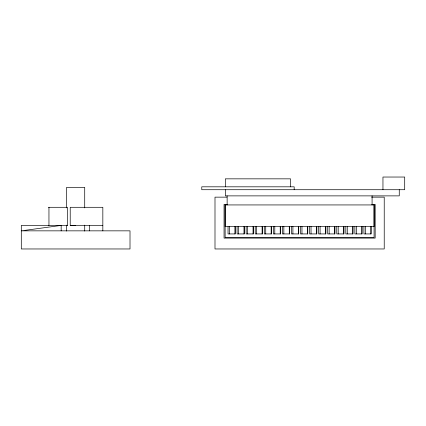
<?xml version="1.0" encoding="UTF-8"?>
<svg xmlns="http://www.w3.org/2000/svg" width="426" height="426" viewBox="0 0 426 426"><rect width="100%" height="100%" fill="white"/><g stroke="black" fill="none" stroke-linecap="round" stroke-linejoin="round"><path stroke-width="0.64" d="M225.141 204.938L225.141 226.68L374.081 226.68L374.081 204.938L225.141 204.938L225.141 237.548L374.081 237.548L374.081 204.938M48.479 225.418L48.953 225.413L48.953 207.302M66.903 225.418L67.436 225.413L67.436 207.302L48.479 207.302M226.941 197.147L214.997 197.147L214.997 248.965L384.225 248.965L384.225 197.147L371.616 197.147M227.372 204.395L224.055 204.395L224.055 238.097L375.168 238.097L375.168 204.395L371.85 204.395M67.436 225.413L21.3 225.413L21.3 248.965L130.01 248.965L130.01 230.849L21.3 230.849L61.163 225.413L61.163 230.849M102.836 225.418L70.221 225.413L70.221 207.302L102.836 207.302L102.836 230.855M70.221 225.413L75.658 225.418M399.263 189.719L399.263 195.88L225.322 195.88L225.322 189.719M382.958 189.719L382.958 177.035L404.7 177.035L404.7 189.719L201.77 189.719L201.77 186.817L294.174 186.817L294.174 189.719M372.084 195.88L372.084 204.938M371.179 226.68L371.179 233.927L363.932 233.927L363.932 226.68M370.817 226.451L370.817 233.927M365.38 226.451L365.38 233.927M362.121 226.68L362.121 233.927L354.874 233.927L354.874 226.68M361.759 226.451L361.759 233.927M356.322 226.451L356.322 233.927M353.063 226.68L353.063 233.927L345.816 233.927L345.816 226.68M352.701 226.451L352.701 233.927M347.265 226.451L347.265 233.927M344 226.68L344 233.927L336.753 233.927L336.753 226.68M343.638 226.451L343.638 233.927M338.207 226.451L338.207 233.927M334.942 226.68L334.942 233.927L327.695 233.927L327.695 226.68M334.58 226.451L334.58 233.927M329.144 226.451L329.144 233.927M325.885 226.68L325.885 233.927L318.637 233.927L318.637 226.68M325.523 226.451L325.523 233.927M320.086 226.451L320.086 233.927M316.822 226.68L316.822 233.927L309.574 233.927L309.574 226.68M316.459 226.451L316.459 233.927M311.028 226.451L311.028 233.927M307.764 226.68L307.764 233.927L300.516 233.927L300.516 226.68M307.402 226.451L307.402 233.927M301.965 226.451L301.965 233.927M298.706 226.68L298.706 233.927L291.459 233.927L291.459 226.68M298.344 226.451L298.344 233.927M292.907 226.451L292.907 233.927M290.553 186.817L290.553 178.845L225.322 178.845L225.322 186.817M289.648 226.68L289.648 233.927L282.401 233.927L282.401 226.68M289.286 226.451L289.286 233.927M283.849 226.451L283.849 233.927M280.585 226.68L280.585 233.927L273.338 233.927L273.338 226.68M280.223 226.451L280.223 233.927M274.791 226.451L274.791 233.927M271.527 226.68L271.527 233.927L264.28 233.927L264.28 226.68M271.165 226.451L271.165 233.927M265.728 226.451L265.728 233.927M262.469 226.68L262.469 233.927L255.222 233.927L255.222 226.68M262.107 226.451L262.107 233.927M256.67 226.451L256.67 233.927M253.406 226.68L253.406 233.927L246.159 233.927L246.159 226.68M253.044 226.451L253.044 233.927M247.612 226.451L247.612 233.927M244.348 226.68L244.348 233.927L237.101 233.927L237.101 226.68M243.986 226.451L243.986 233.927M238.549 226.451L238.549 233.927M235.29 226.68L235.29 233.927L228.043 233.927L228.043 226.68M234.928 226.451L234.928 233.927M229.492 226.451L229.492 233.927M227.138 195.88L227.138 204.938M89.401 225.418L89.401 230.855M84.715 207.899L84.715 187.36L66.594 187.36L66.594 207.899M84.715 225.12L84.715 231.078M66.594 225.12L66.594 231.078"/></g></svg>
